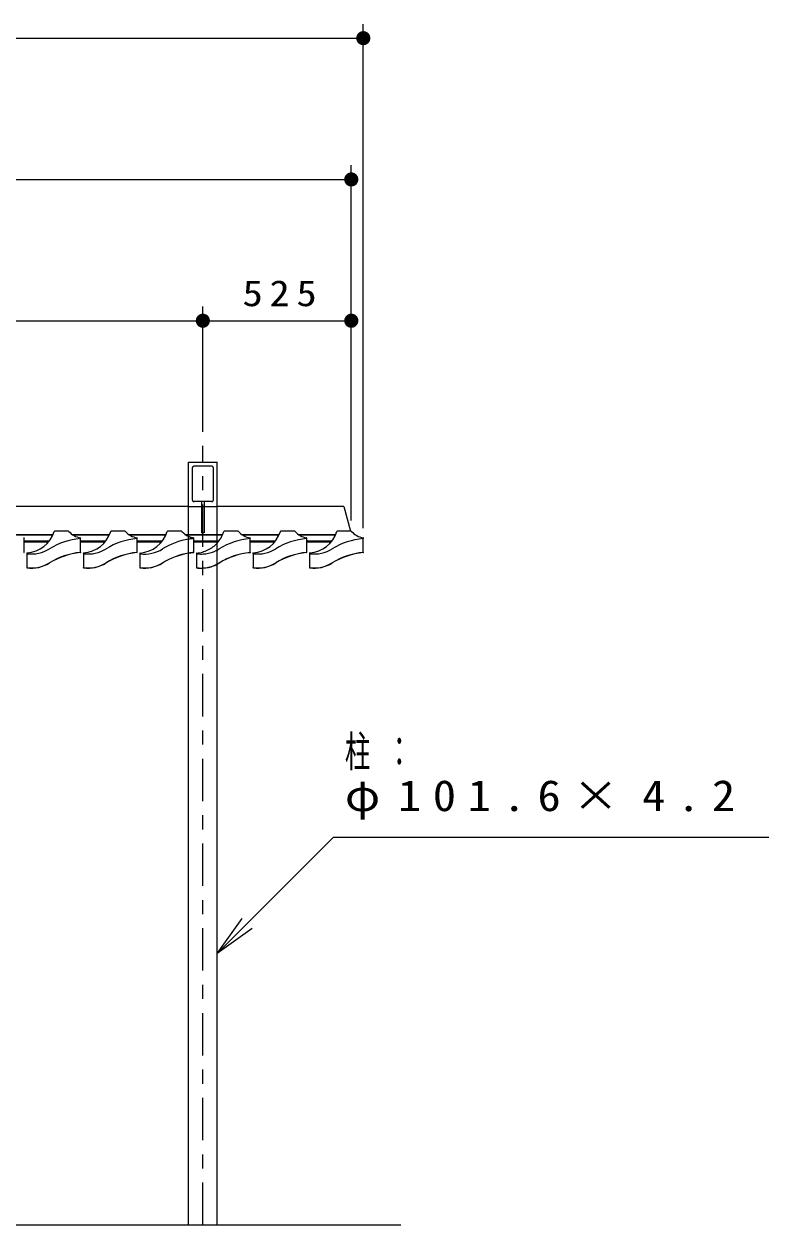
# Model space of a CAD drawing. Units: millimetres on the paper, with parts at other scales. Extents: x -385 to 0, y 0 to 267.
# Drawn here: x -265.5 to -212.8, y 60.5 to 145.5 of the extents above; entities that cross this region are included whole.
import ezdxf

# ---------------------------------------------------------------- set-up
doc = ezdxf.new("R2010")
doc.units = ezdxf.units.MM
doc.linetypes.add('USER1', pattern=[4.5, 2.5, -2])
doc.linetypes.add('USER2', pattern=[6, 3, -1, 1, -1])
doc.layers.add('LY_1', color=4, linetype='Continuous', lineweight=25)
doc.styles.add('ＭＳ ゴシック', font='')
doc.styles.get('ＭＳ ゴシック').set_extended_font_data('MS Gothic')

# ---------------------------------------------------------------- blocks, each defined once
blk = doc.blocks.new('filled_dot')
at = {"color": 0, "linetype": 'Continuous', "lineweight": -2, "const_width": 1.25}
blk.add_lwpolyline([(-0.625, 0, 1), (0.625, 0, 1)], format="xyb", close=True, dxfattribs=at)

msp = doc.modelspace()

# ---------------------------------------------------------------- linework, layer by layer
at = {"layer": 'LY_1', "color": 7, "lineweight": 13}
for p, q in [((-241.46, 109.814), (-241.46, 145.504)), ((-317.26, 144.504), (-241.46, 144.504)), ((-242.31, 125.504), (-242.31, 135.504)), ((-315.31, 134.504), (-242.31, 134.504)), ((-252.81, 116.645), (-252.81, 125.504)), ((-242.31, 110.364), (-242.31, 125.504)), ((-304.81, 124.504), (-252.81, 124.504)), ((-252.81, 124.504), (-242.31, 124.504)), ((-251.794, 79.714), (-250.026, 82.189)), ((-251.794, 79.714), (-249.673, 81.836)), ((-249.319, 81.482), (-251.794, 79.714))]:
    msp.add_line(p, q, dxfattribs=at)
at = {"layer": 'LY_1', "color": 2, "linetype": 'USER2', "lineweight": 13}
msp.add_line((-252.81, 60.504), (-252.81, 115.645), dxfattribs=at)
at = {"layer": 'LY_1'}
for p, q in [((-253.826, 60.504), (-253.826, 114.504)), ((-253.826, 114.504), (-251.794, 114.504)), ((-251.794, 60.504), (-251.794, 114.504)), ((-265.46, 108.111), (-265.46, 109.095)), ((-262.328, 109.615), (-263.281, 109.615)), ((-261.46, 108.111), (-261.46, 109.095)), ((-258.328, 109.615), (-259.281, 109.615)), ((-257.46, 108.111), (-257.46, 109.095)), ((-254.328, 109.611), (-255.281, 109.611)), ((-250.328, 109.611), (-251.281, 109.611)), ((-249.46, 108.111), (-249.46, 109.091)), ((-246.328, 109.615), (-247.281, 109.615)), ((-245.46, 108.111), (-245.46, 109.095)), ((-242.328, 109.615), (-243.281, 109.615)), ((-241.46, 108.111), (-241.46, 109.095)), ((-265.26, 108.017), (-265.26, 107.037)), ((-261.26, 108.017), (-261.26, 107.037)), ((-257.26, 108.017), (-257.26, 107.037)), ((-249.26, 108.017), (-249.26, 107.037)), ((-245.26, 108.017), (-245.26, 107.037))]:
    msp.add_line(p, q, dxfattribs=at)
at = {"layer": 'LY_1', "color": 131, "linetype": 'USER1', "lineweight": 13}
for p, q in [((-253.56, 114.076), (-253.56, 111.832)), ((-252.188, 114.204), (-253.432, 114.204)), ((-252.06, 111.832), (-252.06, 114.076)), ((-253.826, 111.363), (-251.794, 111.363)), ((-252.188, 111.704), (-253.432, 111.704)), ((-253.826, 109.364), (-251.794, 109.364)), ((-253.826, 109.344), (-251.794, 109.344)), ((-253.46, 108.928), (-251.794, 108.928)), ((-253.46, 108.864), (-251.794, 108.864)), ((-253.46, 108.844), (-251.794, 108.844))]:
    msp.add_line(p, q, dxfattribs=at)
at = {"layer": 'LY_1', "color": 190}
for p, q in [((-253.826, 111.363), (-303.794, 111.363)), ((-242.846, 111.363), (-251.794, 111.363)), ((-242.846, 111.363), (-242.377, 109.615)), ((-266.028, 109.364), (-263.411, 109.364)), ((-265.998, 109.344), (-263.42, 109.344)), ((-265.46, 108.928), (-263.667, 108.928)), ((-265.46, 108.864), (-263.718, 108.864)), ((-265.46, 108.844), (-263.734, 108.844)), ((-262.028, 109.364), (-259.411, 109.364)), ((-261.998, 109.344), (-259.42, 109.344)), ((-261.46, 108.928), (-259.667, 108.928)), ((-261.46, 108.864), (-259.718, 108.864)), ((-261.46, 108.844), (-259.734, 108.844)), ((-258.028, 109.364), (-255.409, 109.364)), ((-257.998, 109.344), (-255.418, 109.344)), ((-257.46, 108.928), (-255.664, 108.928)), ((-257.46, 108.864), (-255.714, 108.864)), ((-257.46, 108.844), (-255.731, 108.844)), ((-254.034, 109.364), (-253.826, 109.364)), ((-254.004, 109.344), (-253.826, 109.344)), ((-251.794, 109.364), (-251.409, 109.364)), ((-251.794, 109.344), (-251.418, 109.344)), ((-251.794, 108.928), (-251.664, 108.928)), ((-251.794, 108.864), (-251.714, 108.864)), ((-251.794, 108.844), (-251.731, 108.844)), ((-250.034, 109.364), (-247.411, 109.364)), ((-250.004, 109.344), (-247.42, 109.344)), ((-249.46, 108.928), (-247.667, 108.928)), ((-249.46, 108.864), (-247.718, 108.864)), ((-249.46, 108.844), (-247.734, 108.844)), ((-246.028, 109.364), (-243.411, 109.364)), ((-245.998, 109.344), (-243.42, 109.344)), ((-245.46, 108.928), (-243.667, 108.928)), ((-245.46, 108.864), (-243.718, 108.864)), ((-245.46, 108.844), (-243.734, 108.844))]:
    msp.add_line(p, q, dxfattribs=at)
at = {"layer": 'LY_1', "color": 70, "linetype": 'USER1', "lineweight": 13}
for p, q in [((-252.9, 111.704), (-252.9, 109.502)), ((-252.72, 111.704), (-252.72, 109.502)), ((-252.72, 109.502), (-252.9, 109.502))]:
    msp.add_line(p, q, dxfattribs=at)
at = {"layer": 'LY_1', "linetype": 'USER1', "lineweight": 13}
for p, q in [((-253.46, 109.091), (-253.46, 108.111)), ((-253.26, 108.017), (-253.26, 107.037))]:
    msp.add_line(p, q, dxfattribs=at)
at = {"layer": 'LY_1', "color": 7}
msp.add_line((-318.81, 60.504), (-238.81, 60.504), dxfattribs=at)
at = {"layer": 'LY_1', "color": 7, "lineweight": 13}
msp.add_lwpolyline([(-251.794, 79.714), (-243.56, 87.948), (-212.763, 87.948)], dxfattribs=at)
at = {"layer": 'LY_1', "color": 131, "linetype": 'USER1', "lineweight": 13}
for centre, start, end in [((-253.432, 114.076), 90, 180), ((-252.188, 114.076), 0, 90), ((-253.432, 111.832), 180, 270), ((-252.188, 111.832), 270, 0)]:
    msp.add_arc(centre, 0.128, start, end, dxfattribs=at)
at = {"layer": 'LY_1'}
for centre, radius, start, end in [((-265.475, 109.115), 0.025, 275.2352, 80.5565), ((-265.413, 110.25), 2.19, 274.35776, 342.19171), ((-261.018, 104.121), 4.99, 95.2352, 121.88041), ((-263.281, 109.565), 0.05, 90, 162.19171), ((-262.328, 109.565), 0.05, 41.07659, 90), ((-261.243, 110.511), 1.39, 221.07659, 260.5565), ((-261.475, 109.115), 0.025, 275.2352, 80.5565), ((-261.413, 110.25), 2.19, 274.35776, 342.19171), ((-257.018, 104.121), 4.99, 95.2352, 121.88041), ((-259.281, 109.565), 0.05, 90, 162.19171), ((-258.328, 109.565), 0.05, 41.07659, 90), ((-257.243, 110.511), 1.39, 221.07659, 260.5565), ((-257.475, 109.115), 0.025, 275.2352, 80.5565), ((-257.413, 110.246), 2.19, 274.35776, 342.19171), ((-253.018, 104.117), 4.99, 99.32546, 121.88041), ((-255.281, 109.561), 0.05, 90, 162.19171), ((-254.328, 109.561), 0.05, 41.07659, 90), ((-253.243, 110.507), 1.39, 221.07659, 245.1942), ((-253.413, 110.246), 2.19, 317.68105, 342.19171), ((-249.018, 104.117), 4.99, 95.2352, 121.88041), ((-251.281, 109.561), 0.05, 90, 162.19171), ((-250.328, 109.561), 0.05, 41.07659, 90), ((-249.243, 110.507), 1.39, 221.07659, 260.5565), ((-249.475, 109.111), 0.025, 275.2352, 80.5565), ((-249.413, 110.25), 2.19, 274.35776, 342.19171), ((-245.018, 104.121), 4.99, 95.2352, 121.88041), ((-247.281, 109.565), 0.05, 90, 162.19171), ((-246.328, 109.565), 0.05, 41.07659, 90), ((-245.243, 110.511), 1.39, 221.07659, 260.5565), ((-245.475, 109.115), 0.025, 275.2352, 80.5565), ((-245.413, 110.25), 2.19, 274.35776, 342.19171), ((-241.018, 104.121), 4.99, 95.2352, 121.88041), ((-243.281, 109.565), 0.05, 90, 162.19171), ((-242.328, 109.565), 0.05, 41.07659, 90), ((-241.243, 110.511), 1.39, 221.07659, 260.5565), ((-241.475, 109.115), 0.025, 275.2352, 80.5565), ((-265.475, 108.115), 0.015, 275.2352, 0), ((-265.475, 108.115), 0.025, 275.2352, 53.1301), ((-265.245, 108.041), 0.025, 94.35776, 262.30635), ((-264.926, 110.405), 2.41, 262.30635, 301.88041), ((-261.018, 103.121), 5, 95.2352, 121.88041), ((-261.018, 103.121), 4.99, 95.2352, 121.88041), ((-261.475, 108.115), 0.015, 275.2352, 0), ((-261.475, 108.115), 0.025, 275.2352, 53.1301), ((-261.245, 108.041), 0.025, 94.35776, 262.30635), ((-260.926, 110.405), 2.41, 262.30635, 301.88041), ((-257.018, 103.121), 5, 95.2352, 121.88041), ((-257.018, 103.121), 4.99, 95.2352, 121.88041), ((-257.475, 108.115), 0.015, 275.2352, 0), ((-257.475, 108.115), 0.025, 275.2352, 53.1301), ((-257.245, 108.037), 0.025, 94.35776, 262.30635), ((-256.926, 110.401), 2.41, 262.30635, 301.88041), ((-253.018, 103.117), 5, 99.30664, 121.88041), ((-253.018, 103.117), 4.99, 99.32546, 121.88041), ((-252.926, 110.401), 2.41, 298.0075, 301.88041), ((-249.018, 103.117), 5, 95.2352, 121.88041), ((-249.018, 103.117), 4.99, 95.2352, 121.88041), ((-249.475, 108.111), 0.015, 275.2352, 0), ((-249.475, 108.111), 0.025, 275.2352, 53.1301), ((-249.245, 108.041), 0.025, 94.35776, 262.30635), ((-248.926, 110.405), 2.41, 262.30635, 301.88041), ((-245.018, 103.121), 5, 95.2352, 121.88041), ((-245.018, 103.121), 4.99, 95.2352, 121.88041), ((-245.475, 108.115), 0.015, 275.2352, 0), ((-245.475, 108.115), 0.025, 275.2352, 53.1301), ((-245.245, 108.041), 0.025, 94.35776, 262.30635), ((-244.926, 110.405), 2.41, 262.30635, 301.88041), ((-241.018, 103.121), 5, 95.2352, 121.88041), ((-241.018, 103.121), 4.99, 95.2352, 121.88041), ((-241.475, 108.115), 0.015, 275.2352, 0), ((-241.475, 108.115), 0.025, 275.2352, 53.1301), ((-264.926, 109.405), 2.41, 262.30635, 301.88041), ((-264.926, 109.405), 2.4, 262.30635, 301.88041), ((-260.926, 109.405), 2.41, 262.30635, 301.88041), ((-260.926, 109.405), 2.4, 262.30635, 301.88041), ((-256.926, 109.405), 2.41, 262.30635, 301.88041), ((-256.926, 109.405), 2.4, 262.30635, 301.88041), ((-252.926, 109.401), 2.4, 298.13455, 301.88041), ((-252.926, 109.401), 2.41, 298.0075, 301.88041), ((-248.926, 109.405), 2.41, 262.30635, 301.88041), ((-248.926, 109.405), 2.4, 262.30635, 301.88041), ((-244.926, 109.405), 2.41, 262.30635, 301.88041), ((-244.926, 109.405), 2.4, 262.30635, 301.88041), ((-265.245, 107.041), 0.025, 126.8699, 262.30635), ((-265.245, 107.041), 0.015, 180, 262.30635), ((-261.245, 107.041), 0.025, 126.8699, 262.30635), ((-261.245, 107.041), 0.015, 180, 262.30635), ((-257.245, 107.041), 0.025, 126.8699, 262.30635), ((-257.245, 107.041), 0.015, 180, 262.30635), ((-249.245, 107.041), 0.025, 126.8699, 262.30635), ((-249.245, 107.041), 0.015, 180, 262.30635), ((-245.245, 107.041), 0.025, 126.8699, 262.30635), ((-245.245, 107.041), 0.015, 180, 262.30635)]:
    msp.add_arc(centre, radius, start, end, dxfattribs=at)
at = {"layer": 'LY_1', "linetype": 'USER1', "lineweight": 13}
for centre, radius, start, end in [((-253.018, 104.117), 4.99, 95.2352, 99.32546), ((-253.243, 110.507), 1.39, 245.1942, 260.5565), ((-253.475, 109.111), 0.025, 275.2352, 80.5565), ((-253.018, 103.117), 5, 95.2352, 99.32546), ((-253.018, 103.117), 4.99, 95.2352, 99.32546), ((-253.475, 108.111), 0.015, 275.2352, 0), ((-253.475, 108.111), 0.025, 275.2352, 53.1301), ((-253.245, 108.037), 0.025, 94.35776, 262.30635), ((-252.926, 110.401), 2.41, 262.30635, 298.0075), ((-253.413, 110.246), 2.19, 274.35776, 317.68105), ((-252.926, 109.401), 2.41, 262.30635, 298.0075), ((-252.926, 109.401), 2.4, 262.30635, 298.13455), ((-253.245, 107.037), 0.025, 126.8699, 262.30635), ((-253.245, 107.037), 0.015, 180, 262.30635)]:
    msp.add_arc(centre, radius, start, end, dxfattribs=at)

# ---------------------------------------------------------------- block references
at = {"layer": 'LY_1', "color": 7, "lineweight": 13, "xscale": 0.4, "yscale": 0.4, "rotation": 180}
for p in [(-241.46, 144.504), (-242.31, 134.504), (-252.81, 124.504), (-242.31, 124.504)]:
    msp.add_blockref('filled_dot', p, dxfattribs=at)
at = {"layer": 'LY_1', "color": 7, "lineweight": 13, "xscale": 0.4, "yscale": 0.4}
msp.add_blockref('filled_dot', (-252.81, 124.504), dxfattribs=at)

# ---------------------------------------------------------------- texts
at = {"layer": 'LY_1', "color": 7, "style": 'ＭＳ ゴシック'}
for s, insert, char_height, attachment_point in [('\\T1.33;\\W1.15;525', (-247.143, 125.504), 1.833, 8), ('\\T1.64;\\W0.6;柱：', (-242.763, 93.898), 2.199, 4), ('\\T1.5;\\W1.1;φ101.6×4.2', (-242.763, 90.598), 2.199, 4)]:
    msp.add_mtext(s, dxfattribs=dict(at, insert=insert, char_height=char_height, attachment_point=attachment_point))

doc.saveas('drawing.dxf')
